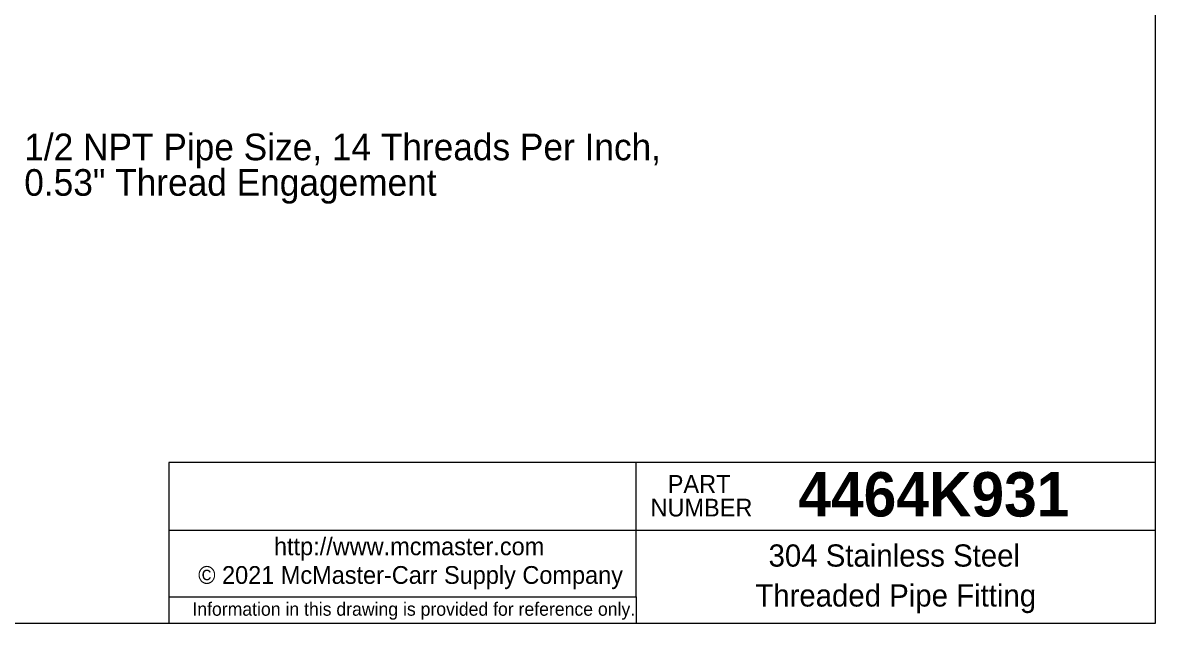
# Model space of a CAD drawing. Header units: inches. Extents: x 0.17 to 7.17, y 0.17 to 5.5.
# Drawn here: x 3.621 to 7.167, y 0.167 to 2.046 of the extents above; entities that cross this region are included whole.
import ezdxf

# ---------------------------------------------------------------- set-up
doc = ezdxf.new("R2010")
doc.units = ezdxf.units.IN
doc.header["$LTSCALE"] = 0.666667
doc.header["$MEASUREMENT"] = 0
doc.linetypes.add('SLD-Solid', pattern=[0])
doc.styles.add('SLDTEXTSTYLE0', font='ARIAL.TTF', dxfattribs={"width": 0.948})
doc.styles.add('SLDTEXTSTYLE1', font='ARIALBD.TTF', dxfattribs={"width": 0.948})

# ---------------------------------------------------------------- blocks, each defined once
blk = doc.blocks.new('Shortened Dimensions Statement')
at = {"color": 7, "linetype": 'SLD-Solid', "lineweight": 18, "insert": (0.0346, 0.0219), "char_height": 0.041667, "attachment_point": 2, "style": 'SLDTEXTSTYLE0'}
blk.add_mtext('Information in this drawing is provided for reference only.', dxfattribs=at)
blk = doc.blocks.new('Internet')
at = {"color": 7, "linetype": 'SLD-Solid', "lineweight": 18, "insert": (0.0283, 0.0675), "char_height": 0.055556, "attachment_point": 2, "style": 'SLDTEXTSTYLE0'}
blk.add_mtext('http://www.mcmaster.com', dxfattribs=at)
blk = doc.blocks.new('Part Number Tag')
at = {"color": 7, "linetype": 'SLD-Solid', "lineweight": 18, "char_height": 0.05556, "attachment_point": 2, "style": 'SLDTEXTSTYLE0'}
for s, insert in [('PART', (0.0009, 0.0742)), ('NUMBER', (0.0083, 0.0003))]:
    blk.add_mtext(s, dxfattribs=dict(at, insert=insert))
blk = doc.blocks.new('SW_NOTE_0')
at = {"color": 0, "linetype": 'Continuous', "lineweight": 0, "char_height": 0.083333, "attachment_point": 1, "style": 'SLDTEXTSTYLE0'}
for s, insert in [('1/2 NPT Pipe Size, 14 Threads Per Inch,', (0.0145, 0.0396)), ('0.53" Thread Engagement', (0.0145, -0.0715))]:
    blk.add_mtext(s, dxfattribs=dict(at, insert=insert))

msp = doc.modelspace()

# ---------------------------------------------------------------- linework, layer by layer
at = {"color": 7, "linetype": 'SLD-Solid', "lineweight": 18}
for p, q in [((7.1667, 0.1667), (7.1667, 5.5)), ((7.1667, 0.6702), (4.0782, 0.6702)), ((4.0782, 0.6702), (4.0782, 0.1667)), ((5.5417, 0.4583), (5.5417, 0.6702)), ((4.0782, 0.4583), (7.1667, 0.4583)), ((5.5417, 0.25), (5.5417, 0.4583)), ((4.0782, 0.25), (5.5417, 0.25)), ((5.5417, 0.25), (5.5417, 0.1667)), ((0.1667, 0.1667), (7.1667, 0.1667))]:
    msp.add_line(p, q, dxfattribs=at)

# ---------------------------------------------------------------- block references
at = {"color": 7, "linetype": 'Continuous', "lineweight": 0}
msp.add_blockref('SW_NOTE_0', (3.6111, 1.6595), dxfattribs=at)
at = {"color": 7, "linetype": 'Continuous'}
for name, p in [('Part Number Tag', (5.7374, 0.5564)), ('Internet', (4.8021, 0.3679)), ('Shortened Dimensions Statement', (4.8104, 0.2102))]:
    msp.add_blockref(name, p, dxfattribs=at)

# ---------------------------------------------------------------- texts
at = {"color": 7, "linetype": 'Continuous', "lineweight": 0, "attachment_point": 2}
for s, insert, char_height, style in [('4464K931', (6.4733, 0.6399), 0.13889, 'SLDTEXTSTYLE1'), ('304 Stainless Steel', (6.3494, 0.4136), 0.069444, 'SLDTEXTSTYLE0'), ('© 2021 McMaster-Carr Supply Company', (4.835, 0.3458), 0.055556, 'SLDTEXTSTYLE0'), ('Threaded Pipe Fitting', (6.3538, 0.2886), 0.069444, 'SLDTEXTSTYLE0')]:
    msp.add_mtext(s, dxfattribs=dict(at, insert=insert, char_height=char_height, style=style))

doc.saveas('drawing.dxf')
